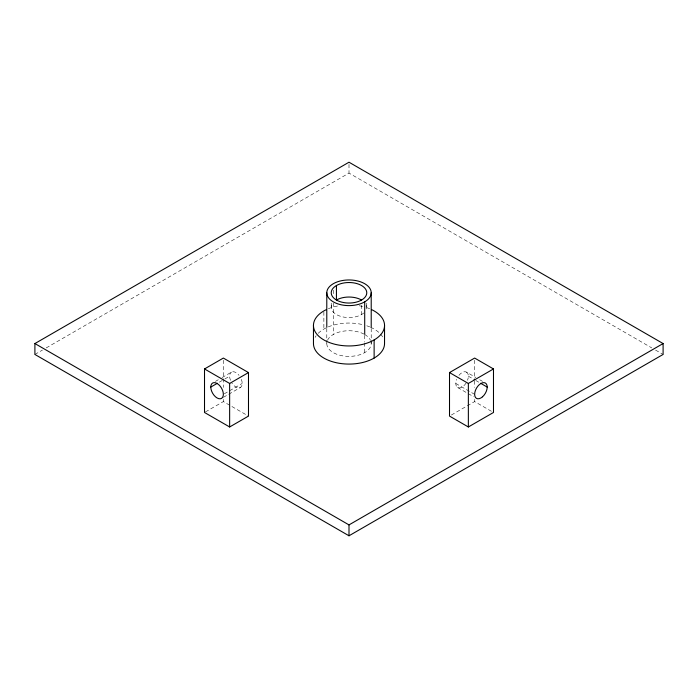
<?xml version="1.0" encoding="UTF-8"?>
<svg xmlns="http://www.w3.org/2000/svg" width="698" height="698" viewBox="0 0 698 698"><rect width="100%" height="100%" fill="white"/><g stroke="black" fill="none" stroke-linecap="round" stroke-linejoin="round"><path stroke-width="0.52" stroke-dasharray="3.49 2.62" d="M34.9 354.444L42.447 350.082M46.216 347.909L349 173.095L651.784 347.909M215.464 381.378L218.291 379.747M222.06 377.574L231.483 372.13A8.882 5.13 60 0 1 239.065 375.358M219.277 382.181L223.988 379.468M224.931 378.918L229.642 376.205M224.302 393.794L242.206 383.455M223.404 397.31L240.365 387.521M205.456 411.925L223.36 401.586L248.488 416.095M451.37 415.022L474.64 401.586L493.486 412.474M655.553 350.082L663.1 354.444M458.935 375.358A8.882 5.13 -60 0 1 466.517 372.13L475.94 377.574M479.709 379.747L482.536 381.378M468.358 376.205L474.954 380.009M475.896 380.55L478.723 382.181M455.794 383.455L474.64 394.335M457.635 387.521L473.654 396.769M474.64 360.247L474.64 379.825M474.64 380.916L474.64 387.442M474.64 399.413L474.64 401.586M371.214 328.435L371.214 339.237M371.214 340.319L371.214 343.556M366.764 303.141L366.764 307.295M364.705 335.337L364.705 341.819M364.705 342.901L364.705 352.63M361.564 305.218L361.564 314.545M349 164.388L349 173.095M333.295 290.194L333.295 295.603M333.295 303.159L333.295 334.49M331.236 303.141L331.236 307.295M326.786 328.435L326.786 339.237M326.786 340.319L326.786 343.556M323.872 311.98L323.872 329.055M223.36 360.247L223.36 377.653M223.36 378.744L223.36 387.442M223.36 399.413L223.36 401.586M370.786 341.052A22.214 12.826 0 0 1 349 356.381A22.214 12.826 0 0 1 327.214 341.052M327.545 340.24A22.214 12.826 0 0 1 363.867 334.037M364.705 334.49A22.214 12.826 0 0 1 370.455 340.24M366.494 305.506A17.764 10.261 0 0 1 366.494 309.074M363.78 312.983A17.764 10.261 0 0 1 341.671 316.639A17.764 10.261 0 0 1 331.838 304.633M315.103 337.396A35.537 20.512 0 0 1 316.168 335.712M318.227 333.304A35.537 20.512 0 0 1 327.371 327.283M328.304 326.882A35.537 20.512 0 0 1 364.024 324.971M366.764 325.791A35.537 20.512 0 0 1 369.696 326.882M370.629 327.283A35.537 20.512 0 0 1 379.773 333.304M380.515 334.08A35.537 20.512 0 0 1 382.897 337.396M328.304 308.743A35.537 20.512 0 0 1 338.818 305.768M359.182 305.768A35.537 20.512 0 0 1 364.024 306.832M366.764 307.661A35.537 20.512 0 0 1 369.696 308.743M466.517 372.13A8.882 5.13 -60 0 1 467.52 380.314M466.116 383.054A8.882 5.13 -60 0 1 458.036 387.713A8.882 5.13 -60 0 1 456.632 379.346M241.368 379.346A8.882 5.13 60 0 1 239.964 387.713A8.882 5.13 60 0 1 231.884 383.054M230.48 380.314A8.882 5.13 60 0 1 231.483 372.13"/><path stroke-width="1.05" d="M34.9 343.556L349 162.215L663.1 343.556L663.1 354.444L349 535.785L34.9 354.444L34.9 343.556L349 524.905L663.1 343.556M204.514 368.945L223.36 358.065L248.488 372.575L248.488 416.095L229.642 426.975L204.514 412.474L204.514 368.945L229.642 383.455L248.488 372.575M210.796 387.085A8.882 5.13 60 0 1 220.219 386.238A8.882 5.13 60 0 1 220.219 398.802A8.882 5.13 60 0 1 210.796 387.085L217.392 383.272M449.512 372.575L474.64 358.065L493.486 368.945L493.486 412.474L468.358 426.975L449.512 416.095L449.512 372.575L468.358 383.455L493.486 368.945M480.608 383.272L487.204 387.085M468.358 383.455L468.358 426.975M384.537 325.425L384.537 343.556A35.537 20.512 0 0 1 349 364.077A35.537 20.512 0 0 1 313.463 343.556L313.463 325.425M374.128 339.935L374.128 358.065M371.214 292.785A22.214 12.826 0 0 1 337.893 303.892A22.214 12.826 0 0 1 337.893 281.678A22.214 12.826 0 0 1 371.214 292.785L371.214 327.353M364.705 301.85L364.705 334.263M349 524.905L349 535.785M336.436 285.526L336.436 300.035A17.764 10.261 0 0 1 361.564 300.035M326.786 292.785L326.786 327.353M229.642 383.455L229.642 426.975M371.545 309.572A35.537 20.512 0 0 1 374.939 339.455A35.537 20.512 0 0 1 323.061 339.455A35.537 20.512 0 0 1 326.455 309.572M336.436 300.035A17.764 10.261 0 0 0 366.162 295.437A17.764 10.261 0 0 0 344.402 282.873A17.764 10.261 0 0 0 336.436 300.035M482.545 396.778A8.882 5.13 -60 0 0 485.363 383.019A8.882 5.13 -60 0 0 474.858 392.337A8.882 5.13 -60 0 0 482.545 396.778"/></g></svg>
